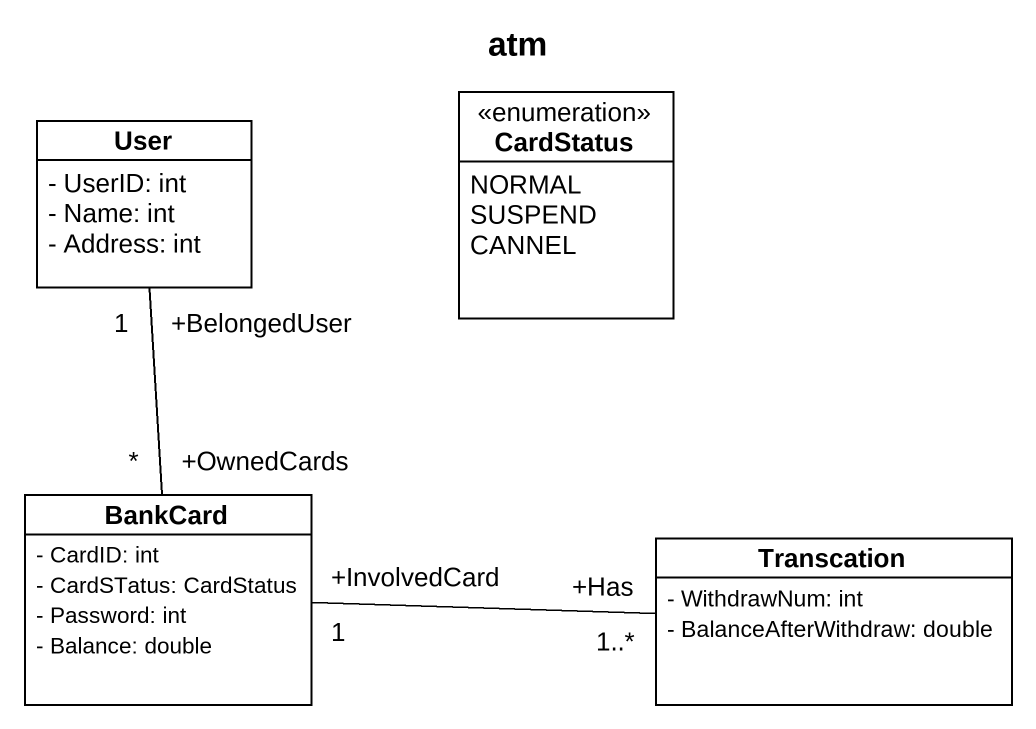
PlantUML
@startuml
title atm
hide circle
hide empty members
skinparam classAttributeIconSize 0
class User {
  - UserID: int
  - Name: int
  - Address: int
}
enum CardStatus {
  NORMAL
  SUSPEND
  CANNEL
}
class BankCard {
  - CardID: int
  - CardSTatus: CardStatus
  - Password: int
  - Balance: double
}
class Transcation {
  - WithdrawNum: int
  - BalanceAfterWithdraw: double
}
User "+BelongedUser\n1" -- "+OwnedCards\n*" BankCard
BankCard "+InvolvedCard\n1" -right- "+Has\n1..*" Transcation
@enduml
